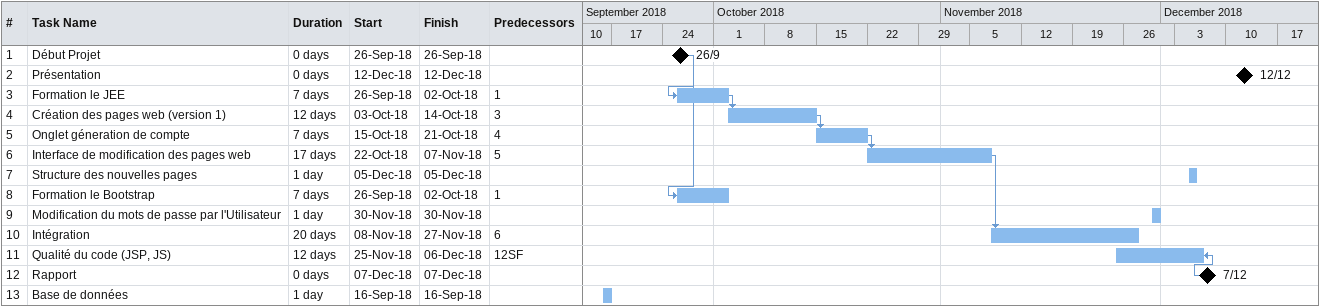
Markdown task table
| ID | Task | Duration | Start | Finish | Predecessors |
|---|---|---|---|---|---|
| 1 | Début Projet | 0d | 2018-09-26 | 2018-09-26 |  |
| 2 | Présentation | 0d | 2018-12-12 | 2018-12-12 |  |
| 3 | Formation le JEE | 7d | 2018-09-26 | 2018-10-02 | 1 |
| 4 | Création des pages web (version 1) | 12d | 2018-10-03 | 2018-10-14 | 3 |
| 5 | Onglet géneration de compte | 7d | 2018-10-15 | 2018-10-21 | 4 |
| 6 | Interface de modification des pages web | 17d | 2018-10-22 | 2018-11-07 | 5 |
| 7 | Structure des nouvelles pages | 1d | 2018-12-05 | 2018-12-05 |  |
| 8 | Formation le Bootstrap | 7d | 2018-09-26 | 2018-10-02 | 1 |
| 9 | Modification du mots de passe par l'Utilisateur | 1d | 2018-11-30 | 2018-11-30 |  |
| 10 | Intégration | 20d | 2018-11-08 | 2018-11-27 | 6 |
| 11 | Qualité du code (JSP, JS) | 12d | 2018-11-25 | 2018-12-06 | 12SF |
| 12 | Rapport | 0d | 2018-12-07 | 2018-12-07 |  |
| 13 | Base de données | 1d | 2018-09-16 | 2018-09-16 |  |
